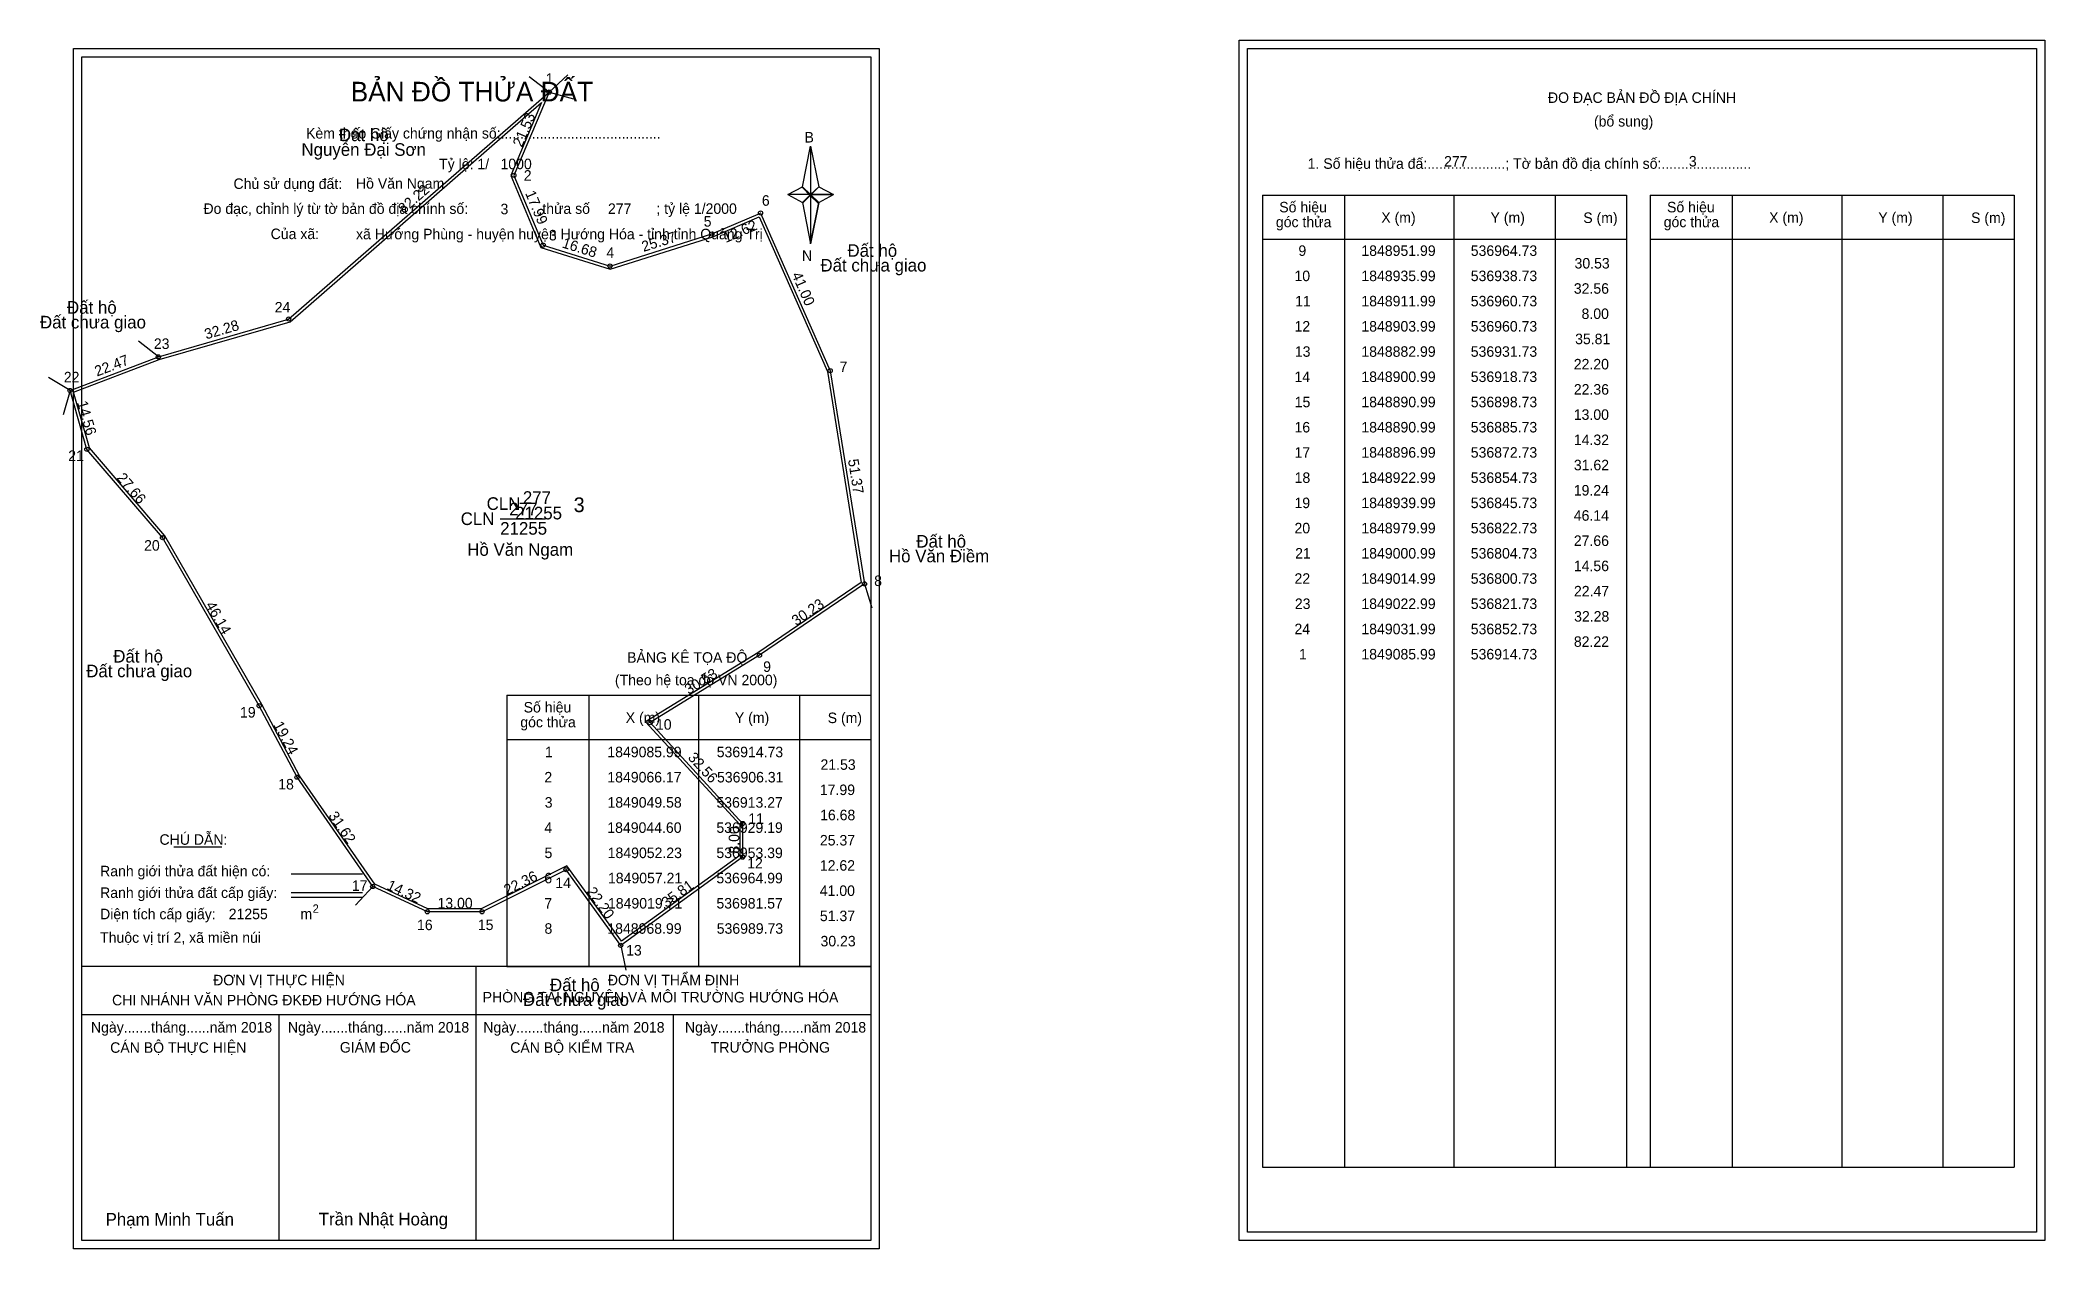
# Model space of a CAD drawing. Extents: x 536794 to 537271, y 1848811 to 1849098.
import ezdxf

# ---------------------------------------------------------------- set-up
doc = ezdxf.new("R2010")
doc.units = 0
for name, color, linetype in [('Level 1', 7, 'Continuous'), ('Level 10', 7, 'Continuous'), ('Level 11', 7, 'Continuous'), ('Level 13', 7, 'Continuous'), ('Level 2', 7, 'Continuous'), ('Level 27', 7, 'Continuous'), ('Level 3', 7, 'Continuous'), ('Level 36', 7, 'Continuous'), ('Level 4', 7, 'Continuous'), ('Level 49', 7, 'Continuous'), ('Level 5', 7, 'Continuous'), ('Level 53', 7, 'Continuous'), ('Level 55', 7, 'Continuous'), ('Level 6', 7, 'Continuous'), ('Level 63', 7, 'Continuous'), ('Level 7', 7, 'Continuous'), ('Level 9', 7, 'Continuous')]:
    doc.layers.add(name, color=color, linetype=linetype)

msp = doc.modelspace()

# ---------------------------------------------------------------- linework, layer by layer
at = {"layer": 'Level 1'}
for p, q in [((536803.53, 1849094.35), (536803.53, 1849094.35)), ((537080.85, 1849096.35), (537080.85, 1849096.35)), ((536974.95, 1849063.47), (536976.92, 1849073.11)), ((536976.92, 1849073.11), (536976.92, 1849061.59)), ((536976.92, 1849073.11), (536978.88, 1849063.47)), ((536971.5, 1849061.59), (536974.95, 1849063.47)), ((536974.95, 1849063.47), (536976.92, 1849061.59)), ((536976.77, 1849061.37), (536974.95, 1849063.25)), ((536976.92, 1849061.59), (536974.95, 1849059.75)), ((536976.77, 1849061.37), (536974.95, 1849059.53)), ((536974.95, 1849059.53), (536976.77, 1849061.37)), ((536978.74, 1849063.25), (536976.77, 1849061.37)), ((536976.77, 1849061.37), (536978.74, 1849063.25)), ((536978.74, 1849059.53), (536976.77, 1849061.37)), ((536978.88, 1849063.47), (536976.92, 1849061.59)), ((536976.92, 1849061.59), (536976.92, 1849049.89)), ((536976.92, 1849061.59), (536982.33, 1849061.59)), ((536976.92, 1849061.59), (536978.88, 1849059.75)), ((536978.88, 1849059.75), (536982.33, 1849061.59)), ((537084.38, 1849061.5), (537170.98, 1849061.5)), ((537103.97, 1848830.23), (537103.97, 1849061.5)), ((537130.04, 1848830.23), (537130.04, 1849061.5)), ((537154.02, 1849061.5), (537154.02, 1848830.23)), ((537170.98, 1849061.5), (537170.98, 1848830.23)), ((537176.64, 1849061.5), (537263.24, 1849061.5)), ((537196.23, 1848830.23), (537196.23, 1849061.5)), ((537222.3, 1848830.23), (537222.3, 1849061.5)), ((537246.27, 1849061.5), (537246.27, 1848830.23)), ((537263.24, 1849061.5), (537263.24, 1848830.23)), ((536974.95, 1849059.75), (536976.92, 1849049.89)), ((536978.88, 1849059.75), (536976.92, 1849049.89)), ((537084.38, 1849050.97), (537170.98, 1849050.97)), ((537176.64, 1849050.97), (537263.24, 1849050.97)), ((536904.62, 1848942.53), (536991.22, 1848942.53)), ((536924.21, 1848878), (536924.21, 1848942.53)), ((536950.28, 1848878), (536950.28, 1848942.53)), ((536974.25, 1848942.53), (536974.25, 1848878)), ((536904.62, 1848932), (536991.22, 1848932)), ((536825.44, 1848906.42), (536836.85, 1848906.42)), ((536853.31, 1848900.01), (536870.32, 1848900.01)), ((536853.31, 1848895.57), (536870.32, 1848895.57)), ((536853.31, 1848894.47), (536870.32, 1848894.47)), ((536910.35, 1848878), (536803.52, 1848878)), ((536991.22, 1848878), (536886.38, 1848878)), ((536897.37, 1848812.78), (536897.37, 1848878)), ((536904.62, 1848878), (536991.22, 1848878)), ((536991.22, 1848866.45), (536803.52, 1848866.45)), ((536850.45, 1848812.78), (536850.45, 1848866.45)), ((536944.3, 1848812.78), (536944.3, 1848866.45)), ((537084.38, 1848830.23), (537263.24, 1848830.23)), ((536991.22, 1848812.78), (536991.22, 1848812.78)), ((537268.55, 1848814.78), (537268.55, 1848814.78))]:
    msp.add_line(p, q, dxfattribs=at)
for points in [[(536974.95, 1849063.47), (536976.92, 1849073.11), (536976.92, 1849061.59)], [(536971.5, 1849061.59), (536974.95, 1849059.75), (536976.92, 1849061.59)], [(536976.92, 1849061.59), (536978.88, 1849063.47), (536982.33, 1849061.59)], [(536976.92, 1849061.59), (536976.92, 1849049.89), (536978.88, 1849059.75)]]:
    msp.add_lwpolyline(points, close=True, dxfattribs=at)
at = {"layer": 'Level 10'}
for points in [[(536800.73, 1849014.99), (536821.73, 1849022.99), (536852.73, 1849031.99), (536914.73, 1849085.99), (536906.31, 1849066.17), (536913.27, 1849049.58), (536929.19, 1849044.6), (536953.39, 1849052.23), (536964.99, 1849057.21), (536981.57, 1849019.71), (536989.73, 1848968.99), (536964.73, 1848951.99), (536938.73, 1848935.99), (536960.73, 1848911.99), (536960.73, 1848903.99), (536931.73, 1848882.99), (536918.73, 1848900.99), (536898.73, 1848890.99), (536885.73, 1848890.99), (536872.73, 1848896.99), (536854.73, 1848922.99), (536845.73, 1848939.99), (536822.73, 1848979.99), (536804.73, 1849000.99)], [(536801.58, 1849014.56), (536821.95, 1849022.33), (536853.07, 1849031.36), (536912.9, 1849083.47), (536905.55, 1849066.17), (536912.75, 1849049.01), (536929.19, 1849043.87), (536953.63, 1849051.57), (536964.63, 1849056.29), (536980.89, 1849019.51), (536988.97, 1848969.32), (536964.35, 1848952.58), (536937.64, 1848936.14), (536960.03, 1848911.72), (536960.03, 1848904.35), (536931.89, 1848883.97), (536918.95, 1848901.88), (536898.56, 1848891.69), (536885.88, 1848891.69), (536873.2, 1848897.55), (536855.33, 1848923.35), (536846.34, 1848940.33), (536823.3, 1848980.4), (536805.36, 1849001.33)]]:
    msp.add_lwpolyline(points, close=True, dxfattribs=at)
at = {"layer": 'Level 11'}
for centre in [(536914.73, 1849085.99), (536906.31, 1849066.17), (536964.99, 1849057.21), (536953.39, 1849052.23), (536913.27, 1849049.58), (536929.19, 1849044.6), (536852.73, 1849031.99), (536821.73, 1849022.99), (536981.57, 1849019.71), (536800.73, 1849014.99), (536800.73, 1849014.99), (536804.73, 1849000.99), (536822.73, 1848979.99), (536989.73, 1848968.99), (536964.73, 1848951.99), (536845.73, 1848939.99), (536938.73, 1848935.99), (536854.73, 1848922.99), (536960.73, 1848911.99), (536960.73, 1848903.99), (536918.73, 1848900.99), (536872.73, 1848896.99), (536885.73, 1848890.99), (536898.73, 1848890.99), (536931.73, 1848882.99)]:
    msp.add_circle(centre, 0.5, dxfattribs=at)
at = {"layer": 'Level 27'}
for p, q in [((536914.73, 1849085.99), (536909.93, 1849089.59)), ((536914.73, 1849085.99), (536919.13, 1849090.07)), ((536914.73, 1849085.99), (536920.51, 1849084.38)), ((536821.73, 1849022.99), (536817.04, 1849026.74)), ((536800.73, 1849014.99), (536795.58, 1849018.06)), ((536800.73, 1849014.99), (536799.08, 1849009.22)), ((536989.73, 1848968.99), (536991.49, 1848963.26)), ((536872.73, 1848896.99), (536868.66, 1848892.58)), ((536931.73, 1848882.99), (536932.91, 1848877.11))]:
    msp.add_line(p, q, dxfattribs=at)
at = {"layer": 'Level 3'}
for p, q in [((537084.38, 1849061.5), (537084.38, 1848830.23)), ((537176.64, 1849061.5), (537176.64, 1848830.23)), ((536904.62, 1848942.53), (536904.62, 1848878))]:
    msp.add_line(p, q, dxfattribs=at)
at = {"layer": 'Level 63'}
for points in [[(537078.85, 1849098.35), (537270.55, 1849098.35), (537270.55, 1848812.78), (537078.85, 1848812.78)], [(536801.52, 1849096.35), (536993.22, 1849096.35), (536993.22, 1848810.78), (536801.52, 1848810.78)], [(536803.52, 1849094.35), (536991.22, 1849094.35), (536991.22, 1848812.78), (536803.52, 1848812.78)], [(537080.85, 1849096.35), (537268.55, 1849096.35), (537268.55, 1848814.78), (537080.85, 1848814.78)]]:
    msp.add_lwpolyline(points, close=True, dxfattribs=at)
at = {"layer": 'Level 9'}
msp.add_line((536903.05, 1848984.49), (536913.85, 1848984.49), dxfattribs=at)

# ---------------------------------------------------------------- texts
at = {"layer": 'Level 1'}
for s, height, p in [('BẢN ĐỒ THỬA ĐẤT', 4.6657, (536867.49, 1849083.76)), ('ĐO ĐẠC BẢN ĐỒ ĐỊA CHÍNH', 2.5, (537152.33, 1849083.41)), ('(bổ sung)', 2.5, (537163.27, 1849077.79)), ('Kèm theo Giấy chứng nhận số:.........................................', 2.5, (536856.87, 1849074.93)), ('B', 2.5, (536975.46, 1849073.99)), ('1. Số hiệu thửa đấ:....................; Tờ bản đồ địa chính số:.......................', 2.5, (537095.16, 1849067.73)), ('Chủ sử dụng đất:', 2.5, (536839.61, 1849062.94)), ('Số hiệu', 2.5, (537088.4, 1849057.37)), ('Số hiệu', 2.5, (537180.66, 1849057.37)), ('Đo đạc, chỉnh lý từ tờ bản đồ địa chính số:                  ,thửa số                 ; tỷ lệ 1/2000', 2.5, (536832.46, 1849057.01)), ('góc thửa', 2.5, (537087.6, 1849053.84)), ('X (m)', 2.5, (537112.68, 1849054.89)), ('Y (m)', 2.5, (537138.66, 1849054.89)), ('S (m)', 2.5, (537160.73, 1849054.84)), ('góc thửa', 2.5, (537179.86, 1849053.84)), ('X (m)', 2.5, (537204.94, 1849054.89)), ('Y (m)', 2.5, (537230.91, 1849054.89)), ('S (m)', 2.5, (537252.99, 1849054.84)), ('Của xã:', 2.5, (536848.45, 1849051.01)), ('N', 2.5, (536974.86, 1849045.82)), ('BẢNG KÊ TỌA ĐỘ', 2.5, (536933.25, 1848950.23)), ('(Theo hệ toạ độ VN 2000)', 2.5, (536930.35, 1848944.87)), ('Số hiệu', 2.5, (536908.64, 1848938.39)), ('góc thửa', 2.5, (536907.84, 1848934.86)), ('X (m)', 2.5, (536932.92, 1848935.92)), ('Y (m)', 2.5, (536958.89, 1848935.92)), ('S (m)', 2.5, (536980.97, 1848935.87)), ('CHÚ DẪN:', 2.5, (536822, 1848906.92)), ('Ranh giới thửa đất hiện có:', 2.5, (536807.87, 1848899.42)), ('Ranh giới thửa đất cấp giấy:', 2.5, (536807.87, 1848894.28)), ('Diện tích cấp giấy:', 2.5, (536807.87, 1848889.2)), ('m', 2.5, (536855.53, 1848889.22)), ('2', 2, (536858.43, 1848890.73)), ('Thuộc vị trí 2, xã miền núi', 2.5, (536807.87, 1848883.6)), ('ĐƠN VỊ THỰC HIỆN', 2.5, (536834.76, 1848873.48)), ('ĐƠN VỊ THẨM ĐỊNH', 2.5, (536928.66, 1848873.48)), ('CHI NHÁNH VĂN PHÒNG ĐKĐĐ HƯỚNG HÓA', 2.5, (536810.72, 1848868.72)), ('PHÒNG TÀI NGUYÊN VÀ MÔI TRƯỜNG HƯỚNG HÓA', 2.5, (536898.89, 1848869.41)), ('Ngày.......tháng......năm 2018', 2.5, (536805.69, 1848862.25)), ('Ngày.......tháng......năm 2018', 2.5, (536852.56, 1848862.25)), ('Ngày.......tháng......năm 2018', 2.5, (536899.04, 1848862.25)), ('Ngày.......tháng......năm 2018', 2.5, (536947, 1848862.25)), ('CÁN BỘ THỰC HIỆN', 2.5, (536810.27, 1848857.43)), ('GIÁM ĐỐC', 2.5, (536864.91, 1848857.49)), ('CÁN BỘ KIỂM TRA', 2.5, (536905.45, 1848857.43)), ('TRƯỞNG PHÒNG', 2.5, (536953.14, 1848857.49)), ('Phạm Minh Tuấn', 3, (536809.18, 1848816.32)), ('Trần Nhật Hoàng', 3, (536859.88, 1848816.37))]:
    msp.add_text(s, height=height, dxfattribs=at).set_placement(p)
at = {"layer": 'Level 11'}
msp.add_text('Tỷ lệ: 1/', height=2.5, dxfattribs=at).set_placement((536888.53, 1849067.62))
at = {"layer": 'Level 13'}
for s, p in [('CLN', (536893.66, 1848982.99)), ('21255', (536903.06, 1848980.69)), ('277', (536905.22, 1848985.29))]:
    msp.add_text(s, height=3, dxfattribs=at).set_placement(p)
at = {"layer": 'Level 2'}
msp.add_text('Hồ Văn Ngam', height=3, dxfattribs=at).set_placement((536895.22, 1848975.67))
at = {"layer": 'Level 3'}
msp.add_text('CLN', height=3, dxfattribs=at).set_placement((536899.84, 1848986.59))
at = {"layer": 'Level 36'}
for s, p in [('Nguyễn Đại Sơn', (536855.77, 1849070.82)), ('Đất hộ', (536864.7, 1849074.32)), ('Đất chưa giao', (536979.25, 1849043.3)), ('Đất hộ', (536985.68, 1849046.8)), ('Đất hộ', (536800, 1849033.26)), ('Đất chưa giao', (536793.57, 1849029.76)), ('Đất hộ', (537002.07, 1848977.62)), ('Hồ Văn Điềm', (536995.55, 1848974.12)), ('Đất hộ', (536811, 1848950.27)), ('Đất chưa giao', (536804.57, 1848946.77)), ('Đất hộ', (536914.91, 1848872.09)), ('Đất chưa giao', (536908.48, 1848868.59))]:
    msp.add_text(s, height=3, dxfattribs=at).set_placement(p)
at = {"layer": 'Level 4'}
msp.add_text('277', height=3, dxfattribs=at).set_placement((536908.45, 1848988.03))
at = {"layer": 'Level 49'}
for s, rotation, p in [('21.53', 66.9831, (536908.22, 1849072.71)), ('82.22', 41.0548, (536880.13, 1849056.91)), ('17.99', 292.7595, (536908.95, 1849061.94)), ('12.62', 23.2343, (536956.74, 1849050.08)), ('16.68', 342.6296, (536917.6, 1849049.06)), ('25.37', 17.4995, (536937.17, 1849047.95)), ('41.00', 293.8518, (536972.36, 1849042.52)), ('32.28', 16.1892, (536833.12, 1849027.13)), ('22.47', 20.8545, (536807.14, 1849018.29)), ('14.56', 285.9454, (536802.38, 1849012.14)), ('51.37', 279.1396, (536985.79, 1848998.5)), ('27.66', 310.6013, (536811.68, 1848994.11)), ('30.23', 34.2157, (536973.47, 1848958.9)), ('46.14', 299.8989, (536832.88, 1848963.94)), ('30.53', 31.6075, (536947.9, 1848942.57)), ('19.24', 297.8973, (536849.02, 1848935.48)), ('32.56', 312.5104, (536947.56, 1848927.54)), ('31.62', 304.6952, (536862.07, 1848913.8)), ('8.00', 90, (536959.93, 1848904.82)), ('14.32', 335.2249, (536875.86, 1848896.43)), ('22.36', 26.5651, (536904.72, 1848894.88)), ('35.81', 35.9097, (536942.58, 1848891.83)), ('13.00', 360, (536888.14, 1848891.79)), ('22.20', 305.8377, (536923.48, 1848895.77))]:
    msp.add_text(s, height=2.5, rotation=rotation, dxfattribs=at).set_placement(p)
at = {"layer": 'Level 5'}
msp.add_text('21255', height=3, dxfattribs=at).set_placement((536906.61, 1848984.33))
at = {"layer": 'Level 53'}
for s, p in [('9', (537092.96, 1849047.01)), ('1848951.99', (537107.94, 1849047.01)), ('536964.73', (537133.96, 1849047.01)), ('30.53', (537158.65, 1849044.01)), ('10', (537092.02, 1849041.01)), ('1848935.99', (537107.94, 1849041.01)), ('536938.73', (537133.96, 1849041.01)), ('11', (537092.18, 1849035.01)), ('1848911.99', (537107.94, 1849035.01)), ('536960.73', (537133.96, 1849035.01)), ('32.56', (537158.48, 1849038.01)), ('12', (537092.03, 1849029.01)), ('1848903.99', (537107.94, 1849029.01)), ('536960.73', (537133.96, 1849029.01)), ('8.00', (537160.32, 1849032.01)), ('35.81', (537158.79, 1849026.01)), ('13', (537092.11, 1849023.01)), ('1848882.99', (537107.94, 1849023.01)), ('536931.73', (537133.96, 1849023.01)), ('22.20', (537158.47, 1849020.01)), ('14', (537092.02, 1849017.01)), ('1848900.99', (537107.94, 1849017.01)), ('536918.73', (537133.96, 1849017.01)), ('15', (537092.08, 1849011.01)), ('1848890.99', (537107.94, 1849011.01)), ('536898.73', (537133.96, 1849011.01)), ('22.36', (537158.48, 1849014.01)), ('13.00', (537158.47, 1849008.01)), ('16', (537092.03, 1849005.01)), ('1848890.99', (537107.94, 1849005.01)), ('536885.73', (537133.96, 1849005.01)), ('14.32', (537158.49, 1849002.01)), ('17', (537092.04, 1848999.01)), ('1848896.99', (537107.94, 1848999.01)), ('536872.73', (537133.96, 1848999.01)), ('31.62', (537158.49, 1848996.01)), ('18', (537092.06, 1848993.01)), ('1848922.99', (537107.94, 1848993.01)), ('536854.73', (537133.96, 1848993.01)), ('19', (537092.03, 1848987.01)), ('1848939.99', (537107.94, 1848987.01)), ('536845.73', (537133.96, 1848987.01)), ('19.24', (537158.47, 1848990.01)), ('46.14', (537158.47, 1848984.01)), ('20', (537092.02, 1848981.01)), ('1848979.99', (537107.94, 1848981.01)), ('536822.73', (537133.96, 1848981.01)), ('27.66', (537158.48, 1848978.01)), ('21', (537092.18, 1848975.01)), ('1849000.99', (537107.94, 1848975.01)), ('536804.73', (537133.96, 1848975.01)), ('14.56', (537158.48, 1848972.01)), ('22', (537092.03, 1848969.01)), ('1849014.99', (537107.94, 1848969.01)), ('536800.73', (537133.96, 1848969.01)), ('23', (537092.11, 1848963.01)), ('1849022.99', (537107.94, 1848963.01)), ('536821.73', (537133.96, 1848963.01)), ('22.47', (537158.51, 1848966.01)), ('32.28', (537158.55, 1848960.01)), ('24', (537092.02, 1848957.01)), ('1849031.99', (537107.94, 1848957.01)), ('536852.73', (537133.96, 1848957.01)), ('82.22', (537158.49, 1848954.01)), ('1', (537093.1, 1848951.01)), ('1849085.99', (537107.94, 1848951.01)), ('536914.73', (537133.96, 1848951.01)), ('1', (536913.72, 1848927.75)), ('1849085.99', (536928.55, 1848927.75)), ('536914.73', (536954.57, 1848927.75)), ('21.53', (536979.26, 1848924.75)), ('2', (536913.57, 1848921.75)), ('1849066.17', (536928.55, 1848921.75)), ('536906.31', (536954.64, 1848921.75)), ('3', (536913.65, 1848915.75)), ('1849049.58', (536928.58, 1848915.75)), ('536913.27', (536954.5, 1848915.75)), ('17.99', (536979.11, 1848918.75)), ('4', (536913.56, 1848909.75)), ('1849044.60', (536928.54, 1848909.75)), ('536929.19', (536954.49, 1848909.75)), ('16.68', (536979.17, 1848912.75)), ('25.37', (536979.12, 1848906.75)), ('5', (536913.61, 1848903.75)), ('1849052.23', (536928.63, 1848903.75)), ('536953.39', (536954.49, 1848903.75)), ('12.62', (536979.11, 1848900.75)), ('6', (536913.56, 1848897.75)), ('1849057.21', (536928.7, 1848897.75)), ('536964.99', (536954.49, 1848897.75)), ('7', (536913.57, 1848891.75)), ('1849019.71', (536928.7, 1848891.75)), ('536981.57', (536954.5, 1848891.75)), ('41.00', (536979.09, 1848894.75)), ('51.37', (536979.12, 1848888.75)), ('8', (536913.6, 1848885.75)), ('1848968.99', (536928.55, 1848885.75)), ('536989.73', (536954.57, 1848885.75)), ('30.23', (536979.26, 1848882.75))]:
    msp.add_text(s, height=2.5, dxfattribs=at).set_placement(p)
at = {"layer": 'Level 55'}
for s, height, p in [('276', 0.11, (536914.61, 1849085.88)), ('1', 0.4, (536914.62, 1849085.99)), ('0', 0.11, (536914.69, 1849085.88)), ('0', 0.11, (536914.69, 1849085.88)), ('2', 0.4, (536906.17, 1849066.17)), ('0', 0.11, (536906.27, 1849066.06)), ('0', 0.11, (536906.27, 1849066.06)), ('6', 0.4, (536964.85, 1849057.21)), ('0', 0.11, (536964.95, 1849057.1)), ('0', 0.11, (536964.95, 1849057.1)), ('5', 0.4, (536953.26, 1849052.23)), ('0', 0.11, (536953.35, 1849052.12)), ('0', 0.11, (536953.35, 1849052.12)), ('3', 0.4, (536913.15, 1849049.58)), ('0', 0.11, (536913.23, 1849049.47)), ('0', 0.11, (536913.23, 1849049.47)), ('4', 0.4, (536929.05, 1849044.6)), ('0', 0.11, (536929.15, 1849044.49)), ('0', 0.11, (536929.15, 1849044.49)), ('24', 0.4, (536852.44, 1849031.99)), ('276', 0.11, (536852.61, 1849031.88)), ('23', 0.4, (536821.46, 1849022.99)), ('276', 0.11, (536821.61, 1849022.88)), ('0', 0.11, (536821.69, 1849022.88)), ('7', 0.4, (536981.44, 1849019.71)), ('0', 0.11, (536981.53, 1849019.6)), ('0', 0.11, (536981.53, 1849019.6)), ('22', 0.4, (536800.45, 1849014.99)), ('0', 0.11, (536800.69, 1849014.88)), ('0', 0.11, (536800.69, 1849014.88)), ('21', 0.4, (536804.47, 1849000.99)), ('0', 0.11, (536804.69, 1849000.88)), ('20', 0.4, (536822.45, 1848979.99)), ('0', 0.11, (536822.69, 1848979.88)), ('8', 0.4, (536989.6, 1848968.99)), ('279', 0.11, (536989.61, 1848968.88)), ('279', 0.11, (536989.61, 1848968.88)), ('0', 0.11, (536989.69, 1848968.88)), ('0', 0.11, (536989.69, 1848968.88)), ('9', 0.4, (536964.59, 1848951.99)), ('279', 0.11, (536964.61, 1848951.88)), ('279', 0.11, (536964.61, 1848951.88)), ('19', 0.4, (536845.45, 1848939.99)), ('0', 0.11, (536845.69, 1848939.88)), ('10', 0.4, (536938.45, 1848935.99)), ('279', 0.11, (536938.61, 1848935.88)), ('279', 0.11, (536938.61, 1848935.88)), ('18', 0.4, (536854.45, 1848922.99)), ('0', 0.11, (536854.69, 1848922.88)), ('11', 0.4, (536960.47, 1848911.99)), ('279', 0.11, (536960.61, 1848911.88)), ('279', 0.11, (536960.61, 1848911.88)), ('12', 0.4, (536960.45, 1848903.99)), ('279', 0.11, (536960.61, 1848903.88)), ('279', 0.11, (536960.61, 1848903.88)), ('14', 0.4, (536918.44, 1848900.99)), ('0', 0.11, (536918.69, 1848900.88)), ('17', 0.4, (536872.45, 1848896.99)), ('0', 0.11, (536872.69, 1848896.88)), ('0', 0.11, (536872.69, 1848896.88)), ('16', 0.4, (536885.45, 1848890.99)), ('0', 0.11, (536885.69, 1848890.88)), ('15', 0.4, (536898.45, 1848890.99)), ('0', 0.11, (536898.69, 1848890.88)), ('13', 0.4, (536931.46, 1848882.99)), ('279', 0.11, (536931.61, 1848882.88)), ('279', 0.11, (536931.61, 1848882.88)), ('0', 0.11, (536931.69, 1848882.88))]:
    msp.add_text(s, height=height, dxfattribs=at).set_placement(p)
at = {"layer": 'Level 6'}
for s, p in [('1000', (536903.13, 1849067.64)), ('277', (537127.61, 1849068.27)), ('3', (537185.85, 1849068.29)), ('Hồ Văn Ngam', (536868.75, 1849063)), ('3', (536903.13, 1849056.92)), ('277', (536928.69, 1849057)), ('xã Hướng Phùng - huyện huyện Hướng Hóa - tỉnh tỉnh Quảng Trị', (536868.76, 1849050.96)), ('21255', (536838.47, 1848889.21))]:
    msp.add_text(s, height=2.5, dxfattribs=at).set_placement(p)
at = {"layer": 'Level 7'}
msp.add_text('3', height=3.5, dxfattribs=at).set_placement((536920.54, 1848986.06))
at = {"layer": 'Level 9'}
for s, p in [('1', (536913.87, 1849087.94)), ('2', (536908.66, 1849064.91)), ('6', (536965.31, 1849058.94)), ('5', (536951.47, 1849053.98)), ('3', (536914.65, 1849050.7)), ('4', (536928.33, 1849046.55)), ('24', (536849.41, 1849033.55)), ('23', (536820.66, 1849024.88)), ('22', (536799.24, 1849016.93)), ('7', (536983.8, 1849019.37)), ('21', (536800.29, 1848998.22)), ('20', (536818.34, 1848976.89)), ('8', (536992.03, 1848968.47)), ('9', (536965.62, 1848948.05)), ('19', (536841.16, 1848937.19)), ('10', (536940.12, 1848934.3)), ('18', (536850.25, 1848920.08)), ('11', (536962.09, 1848911.9)), ('12', (536961.81, 1848901.28)), ('17', (536867.77, 1848895.96)), ('14', (536916.18, 1848896.63)), ('16', (536883.27, 1848886.61)), ('15', (536897.74, 1848886.63)), ('13', (536933.02, 1848880.57))]:
    msp.add_text(s, height=2.5, dxfattribs=at).set_placement(p)

doc.saveas('drawing.dxf')
